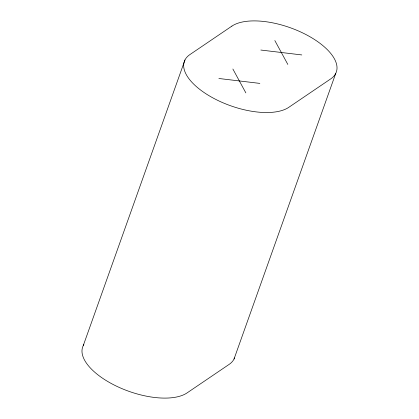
<?xml version="1.0" encoding="UTF-8"?>
<svg xmlns="http://www.w3.org/2000/svg" width="419" height="419" viewBox="0 0 419 419"><rect width="100%" height="100%" fill="white"/><g stroke="black" fill="none" stroke-linecap="round" stroke-linejoin="round"><path stroke-width="0.63" d="M83.281 345.539L184.968 59.969M234.032 359.031L335.719 73.461M260.848 50.039L301.806 54.936M218.88 78.494L259.838 83.397M274.838 40.549L287.816 64.421M232.87 69.009L245.848 92.882M234.535 357.889A58.372 26.318 19.6 0 1 229.078 364.43L187.11 392.886A58.372 26.318 19.6 0 1 117.566 386.674A58.372 26.318 19.6 0 1 83.852 344.533M231.89 26.114L189.922 54.57A58.372 26.318 19.6 0 0 213.711 98.334A58.372 26.318 19.6 0 0 288.796 107.322L330.764 78.861A58.372 26.318 19.6 0 0 306.975 35.096A58.372 26.318 19.6 0 0 231.89 26.114"/></g></svg>
